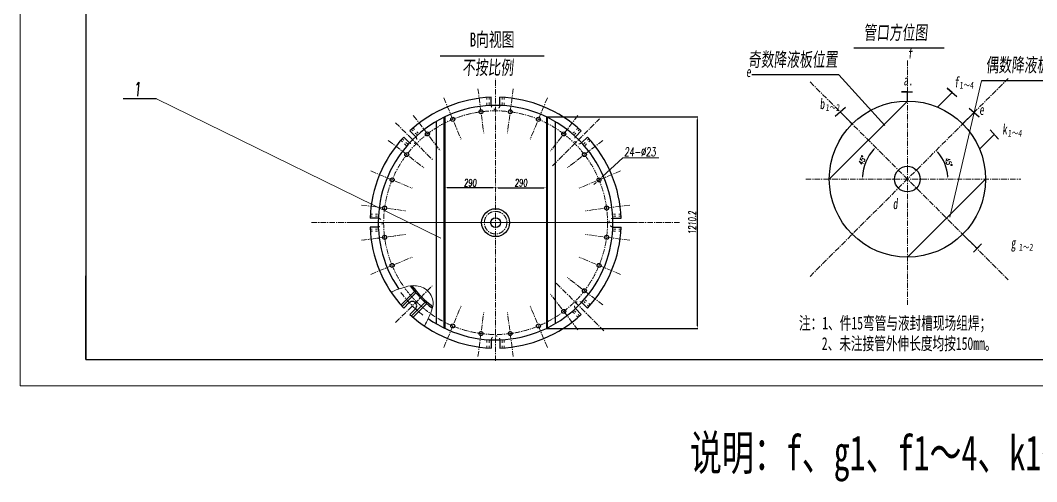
# Model space of a CAD drawing. Header units: millimetres. Extents: x 21194 to 30104, y -10888 to 2261.
# Drawn here: x 21194 to 27004, y -10888 to -8247 of the extents above; entities that cross this region are included whole.
import ezdxf

# ---------------------------------------------------------------- set-up
doc = ezdxf.new("R2010")
doc.units = ezdxf.units.MM
doc.linetypes.add('ACAD_ISO03W100', pattern=[30, 12, -18])
doc.linetypes.add('CENTER', pattern=[50.8, 31.75, -6.35, 6.35, -6.35])
doc.layers.get('0').update_dxf_attribs({"lineweight": 30})
doc.layers.add('01', color=7, linetype='Continuous')
for name, color, linetype, lineweight in [('中心线', 1, 'CENTER', 9), ('标注线', 3, 'Continuous', 15), ('细实线', 4, 'Continuous', 9), ('虚线', 6, 'ACAD_ISO03W100', 9)]:
    doc.layers.add(name, color=color, linetype=linetype, lineweight=lineweight)
doc.styles.get("Standard").update_dxf_attribs({"font": 'SIMFANG.TTF', "width": 0.67, "oblique": 5, "height": 7})
doc.styles.add('细斜', font='romans.shx', dxfattribs={"width": 0.67, "oblique": 5})
doc.dimstyles.new('ISO-25', dxfattribs={"dimscale": 2.8, "dimtxt": 10, "dimasz": 5, "dimexe": 1.25, "dimexo": 0, "dimgap": 3, "dimtad": 1, "dimdec": 1, "dimdsep": 46, "dimtxsty": '细斜', "dimcen": 2.5, "dimadec": 0, "dimazin": 0, "dimtfac": 1, "dimtdec": 1, "dimtmove": 1, "dimatfit": 1, "dimfxl": 0, "dimarcsym": 0})

# ---------------------------------------------------------------- blocks, each defined once
blk = doc.blocks.new('*D72')
at = {"layer": 'Defpoints', "color": 0}
for p in [(24201, -8800), (24201, -10010.2), (25064.1, -10010.2)]:
    blk.add_point(p, dxfattribs=at)
at = {"layer": '标注线', "color": 0, "lineweight": -2}
for p, q in [((24201, -8800), (25067.6, -8800)), ((25064.1, -8814), (25064.1, -9996.2)), ((24201, -10010.2), (25067.6, -10010.2))]:
    blk.add_line(p, q, dxfattribs=at)
at = {"layer": '标注线', "color": 0}
for points in [[(25061.8, -8814), (25066.5, -8814), (25064.1, -8800)], [(25061.8, -9996.2), (25066.5, -9996.2), (25064.1, -10010.2)]]:
    blk.add_solid(points, dxfattribs=at)
at = {"layer": '标注线', "color": 0, "insert": (25034.7, -9405.1), "char_height": 42, "attachment_point": 5, "rotation": 90, "style": '细斜'}
blk.add_mtext('1210.2', dxfattribs=at)
blk = doc.blocks.new('*D15')
at = {"layer": 'Defpoints', "color": 0}
for p in [(23621, -9024.9), (23621, -9205.7), (23911, -9205.8)]:
    blk.add_point(p, dxfattribs=at)
at = {"layer": '标注线', "color": 0, "lineweight": -2}
for p, q in [((23621, -9024.9), (23621, -9209.2)), ((23897, -9205.7), (23635, -9205.7)), ((23911, -9205.8), (23911, -9202.2))]:
    blk.add_line(p, q, dxfattribs=at)
at = {"layer": '标注线', "color": 0}
for points in [[(23635, -9203.3), (23635, -9208), (23621, -9205.7)], [(23897, -9203.3), (23897, -9208), (23911, -9205.7)]]:
    blk.add_solid(points, dxfattribs=at)
at = {"layer": '标注线', "color": 0, "insert": (23766, -9176.3), "char_height": 42, "attachment_point": 5, "style": '细斜'}
blk.add_mtext('290', dxfattribs=at)
blk = doc.blocks.new('*D14')
at = {"layer": 'Defpoints', "color": 0}
for p in [(24201, -9024.9), (23911, -9205.8), (24201, -9205.8)]:
    blk.add_point(p, dxfattribs=at)
at = {"layer": '标注线', "color": 0, "lineweight": -2}
for p, q in [((24201, -9024.9), (24201, -9209.3)), ((23911, -9205.8), (23911, -9209.3)), ((23925, -9205.8), (24187, -9205.8))]:
    blk.add_line(p, q, dxfattribs=at)
at = {"layer": '标注线', "color": 0}
for points in [[(23925, -9203.5), (23925, -9208.1), (23911, -9205.8)], [(24187, -9203.5), (24187, -9208.1), (24201, -9205.8)]]:
    blk.add_solid(points, dxfattribs=at)
at = {"layer": '标注线', "color": 0, "insert": (24056, -9176.4), "char_height": 42, "attachment_point": 5, "style": '细斜'}
blk.add_mtext('290', dxfattribs=at)
blk = doc.blocks.new('*D93')
at = {"layer": 'Defpoints', "color": 0}
for p in [(26841.5, -8579.6), (26488.7, -9096), (25683.6, -9155.9), (26913.6, -9155.9), (25708.4, -9712.7)]:
    blk.add_point(p, dxfattribs=at)
at = {"layer": '标注线', "color": 0, "lineweight": -2}
blk.add_arc((26265.2, -9155.9), 231.4, 3.46716, 41.53284, dxfattribs=at)
at = {"layer": '标注线', "color": 0}
for points in [[(26436.7, -9004), (26440.1, -9000.8), (26428.8, -8992.2)], [(26498.5, -9141.8), (26493.8, -9141.9), (26496.6, -9155.9)]]:
    blk.add_solid(points, dxfattribs=at)
at = {"layer": '标注线', "color": 0, "insert": (26499.7, -9058.7), "char_height": 28, "attachment_point": 5, "rotation": 292.5, "style": '细斜'}
blk.add_mtext('45°', dxfattribs=at)
blk = doc.blocks.new('*D94')
at = {"layer": 'Defpoints', "color": 0}
for p in [(25708.4, -8599), (26042.4, -9027.2), (25683.6, -9155.9), (26913.6, -9155.9), (26841.5, -9732.1)]:
    blk.add_point(p, dxfattribs=at)
at = {"layer": '标注线', "color": 0, "lineweight": -2}
blk.add_arc((26265.2, -9155.9), 257.3, 138.11769, 176.88231, dxfattribs=at)
at = {"layer": '标注线', "color": 0}
for points in [[(26071.9, -8982.5), (26075.3, -8985.7), (26083.3, -8973.9)], [(26010.6, -9141.9), (26005.9, -9141.8), (26007.9, -9155.9)]]:
    blk.add_solid(points, dxfattribs=at)
at = {"layer": '标注线', "color": 0, "insert": (26006.8, -9048.8), "char_height": 28, "attachment_point": 5, "rotation": 67.5, "style": '细斜'}
blk.add_mtext('45°', dxfattribs=at)

msp = doc.modelspace()

# ---------------------------------------------------------------- linework, layer by layer
for p, q in [((25958.87, -8403.74), (26475.38, -8403.74)), ((23594.37, -8450.35), (24187.91, -8450.35)), ((25873.11, -8558.9), (25375.93, -8558.9)), ((27233.81, -8593.42), (26688.16, -8593.42)), ((23886, -8732.57), (23886, -8687.54)), ((23935.99, -8732.57), (23935.99, -8687.54)), ((23570.97, -8826.64), (23570.97, -9983.58)), ((23615.97, -8802.44), (23615.97, -10007.77)), ((23620.97, -8800.02), (23620.97, -10010.19)), ((24201.01, -8800.02), (24201.01, -10010.19)), ((24206.01, -8802.44), (24206.01, -10007.77)), ((24251.01, -8826.64), (24251.01, -9983.58)), ((23453.11, -8911.88), (23421.27, -8880.04)), ((24368.87, -8911.88), (24400.71, -8880.04)), ((23417.76, -8947.23), (23385.92, -8915.39)), ((24404.22, -8947.23), (24436.06, -8915.39)), ((23238.46, -9380.11), (23193.43, -9380.11)), ((24583.53, -9380.11), (24628.56, -9380.11)), ((23238.46, -9430.1), (23193.43, -9430.1)), ((24583.53, -9430.1), (24628.56, -9430.1)), ((21568.92, -10189.14), (21568.92, -9709.14)), ((23369.5, -9876.6), (23447.5, -9798.6)), ((23377.47, -9885.6), (23455.37, -9807.69)), ((23417.76, -9862.99), (23385.92, -9894.83)), ((23430.5, -9938.63), (23508.41, -9860.73)), ((23439.5, -9946.6), (23517.5, -9868.6)), ((24404.22, -9862.99), (24436.06, -9894.83)), ((23453.11, -9898.34), (23421.27, -9930.18)), ((24368.87, -9898.34), (24400.71, -9930.18)), ((23886, -10077.64), (23886, -10122.67)), ((23935.99, -10077.64), (23935.99, -10122.67)), ((21568.92, -10189.14), (22768.92, -10189.14))]:
    msp.add_line(p, q)
msp.add_lwpolyline([(29953.92, 2110.86), (21568.92, 2110.86), (21568.92, -10189.14), (29953.92, -10189.14)], close=True)
for centre, radius in [((23827.45, -8770.58), 11.5), ((23994.53, -8770.58), 11.5), ((23666.07, -8813.82), 11.5), ((24155.91, -8813.82), 11.5), ((23521.38, -8897.36), 11.5), ((24300.6, -8897.36), 11.5), ((23403.25, -9015.5), 11.5), ((24418.74, -9015.5), 11.5), ((23319.71, -9160.19), 11.5), ((24502.27, -9160.19), 11.5), ((23276.47, -9321.57), 11.5), ((23910.99, -9405.11), 80), ((24545.52, -9321.57), 11.5), ((23910.99, -9405.11), 28.5), ((23276.47, -9488.64), 11.5), ((24545.52, -9488.64), 11.5), ((23319.71, -9650.02), 11.5), ((24502.27, -9650.02), 11.5), ((24418.74, -9794.71), 11.5), ((24300.6, -9912.85), 11.5), ((23666.07, -9996.39), 11.5), ((24155.91, -9996.39), 11.5), ((23827.45, -10039.63), 11.5), ((23994.53, -10039.63), 11.5)]:
    msp.add_circle(centre, radius)
for centre, radius, start, end in [((23910.99, -9405.11), 718, 91.995037, 133.004963), ((23910.99, -9405.11), 718, 46.995037, 88.004963), ((23910.99, -9405.11), 671, 234.923768, 214.472657), ((23910.99, -9405.11), 718, 136.995037, 178.004963), ((23910.99, -9405.11), 718, 1.995037, 43.004963), ((23910.99, -9405.11), 718, 181.995037, 223.004963), ((23910.99, -9405.11), 718, 316.995037, 358.004963), ((23910.99, -9405.11), 608, 216.512793, 233.539301), ((23910.99, -9405.11), 600, 216.956564, 233.201678), ((23435.11, -9880.99), 25, 313.935753, 136.064247), ((23910.99, -9405.11), 718, 226.995037, 268.004963), ((23910.99, -9405.11), 718, 271.995037, 313.004963)]:
    msp.add_arc(centre, radius, start, end)
at = {"layer": '01'}
for p, q in [((26265.21, -8655.7), (26231.89, -8655.7)), ((26231.89, -8655.7), (26294.07, -8655.7)), ((26265.21, -8709.23), (26265.21, -8655.7)), ((26521.33, -8659.69), (26492.97, -8635.01)), ((26492.97, -8635.01), (26547.21, -8683.14)), ((26265.21, -8709.23), (25818.58, -9155.85)), ((26437.01, -8743.59), (26521.33, -8659.69)), ((25910.71, -8746.45), (25853.05, -8798.15)), ((25881.76, -8772.4), (25949.4, -8840.04)), ((26674.49, -8800.76), (26617.76, -8751.09)), ((26581.02, -8840.04), (26646.39, -8774.67)), ((26646.39, -8774.67), (26674.49, -8800.76)), ((26786.04, -8928.09), (26737.92, -8873.85)), ((26677.47, -8984.05), (26761.37, -8899.73)), ((26761.37, -8899.73), (26786.04, -8928.09)), ((26711.83, -9155.85), (26265.21, -9602.47)), ((26581.02, -9471.66), (26663.07, -9553.5)), ((26689.03, -9526.16), (26643.05, -9574.93)), ((26663.07, -9553.5), (26689.03, -9526.16))]:
    msp.add_line(p, q, dxfattribs=at)
at = {"layer": '01', "ltscale": 3}
msp.add_line((21972.2, -8695.97), (21782.06, -8695.97), dxfattribs=at)
at = {"layer": '01'}
for radius in [446.62, 73.37]:
    msp.add_circle((26265.21, -9155.85), radius, dxfattribs=at)
at = {"layer": '中心线'}
for p, q in [((26265.21, -8477.82), (26265.21, -9874.54)), ((23910.99, -10196.25), (23910.99, -8581.23)), ((25708.36, -9712.7), (26841.5, -8579.56)), ((25708.36, -8599), (26841.5, -9732.14)), ((23810.09, -8638.7), (23843.52, -8892.61)), ((24011.89, -8638.7), (23978.46, -8892.61)), ((23615.17, -8690.93), (23713.18, -8927.54)), ((24206.81, -8690.93), (24108.81, -8927.54)), ((23440.41, -8791.83), (23596.31, -8995.01)), ((24381.58, -8791.83), (24225.67, -8995.01)), ((24236.98, -9079.12), (24505.62, -8810.48)), ((23339.18, -8833.3), (23552.89, -9047)), ((23297.71, -8934.52), (23500.89, -9090.43)), ((24524.27, -8934.52), (24321.09, -9090.43)), ((23196.81, -9109.28), (23433.42, -9207.29)), ((24625.17, -9109.28), (24388.56, -9207.29)), ((25683.57, -9155.85), (26913.58, -9155.85)), ((23144.58, -9304.21), (23398.5, -9337.64)), ((24677.4, -9304.21), (24423.49, -9337.64)), ((24719.66, -9405.11), (22852.92, -9405.11)), ((24719.66, -9405.11), (23052.9, -9405.11)), ((23076.34, -9405.11), (24719.18, -9405.11)), ((23102.33, -9405.11), (24969.06, -9405.11)), ((23144.58, -9506.01), (23398.5, -9472.58)), ((23379.14, -9475.13), (23156.61, -9504.42)), ((24677.4, -9506.01), (24423.49, -9472.58)), ((23196.81, -9700.93), (23433.42, -9602.92)), ((24625.17, -9700.93), (24388.56, -9602.92)), ((24256.89, -9751), (24530.15, -10024.27)), ((24524.27, -9875.69), (24321.09, -9719.79)), ((23339.18, -9976.92), (23549.2, -9766.9)), ((24381.58, -10018.39), (24225.67, -9815.21)), ((23615.17, -10119.29), (23713.18, -9882.68)), ((23810.09, -10171.52), (23843.52, -9917.6)), ((24011.89, -10171.52), (23978.46, -9917.6)), ((24206.81, -10119.29), (24108.81, -9882.68))]:
    msp.add_line(p, q, dxfattribs=at)
for radius in [640, 64.51]:
    msp.add_circle((23910.99, -9405.11), radius, dxfattribs=at)
msp.add_arc((23910.99, -9405.11), 673, 216.462232, 231.894826, dxfattribs=at)
at = {"layer": '标注线'}
for p, q in [((26136.38, -8848.25), (25873.11, -8558.9)), ((26508.11, -9374.63), (26688.16, -8593.42)), ((24639.03, -9033.85), (24521.01, -9142.89)), ((24843.28, -9033.85), (24639.03, -9033.85)), ((24483.54, -9177.49), (24473.26, -9186.99)), ((24493.83, -9167.99), (24510.72, -9152.39))]:
    msp.add_line(p, q, dxfattribs=at)
at = {"layer": '标注线', "ltscale": 3}
msp.add_line((23598.74, -9493.01), (21972.2, -8695.97), dxfattribs=at)
at = {"layer": '标注线'}
for points in [[(24481.96, -9175.78), (24485.13, -9179.21), (24493.83, -9167.99)], [(24519.42, -9141.17), (24522.59, -9144.6), (24510.72, -9152.39)]]:
    msp.add_solid(points, dxfattribs=at)
at = {"layer": '细实线'}
msp.add_lwpolyline([(21193.92, -10339.14), (30103.92, -10339.14), (30103.92, 2260.86), (21193.92, 2260.86)], close=True, dxfattribs=at)
msp.add_open_spline([(23313.92, -9803.9), (23328.44, -9794.06), (23390.55, -9774.43), (23439.49, -9759.54), (23524.56, -9779.4), (23568.78, -9866), (23529.85, -9943.88), (23513.68, -9979.48), (23504.24, -9996.78)], degree=3, knots=[34.1632657, 34.1632657, 34.1632657, 34.1632657, 82.8094014, 147.95475, 229.0545685, 309.4402634, 405.4717267, 456.6083845, 456.6083845, 456.6083845, 456.6083845], dxfattribs=at)
at = {"layer": '虚线'}
for p, q in [((23861.49, -8688.82), (23861.49, -8735.94)), ((23873.49, -8688.09), (23873.49, -8735.16)), ((23948.49, -8688.09), (23948.49, -8735.16)), ((23960.49, -8688.82), (23960.49, -8735.94)), ((23430.5, -8871.58), (23463.78, -8904.86)), ((23439.5, -8863.61), (23472.82, -8896.93)), ((24382.48, -8863.61), (24349.17, -8896.93)), ((24391.48, -8871.58), (24358.2, -8904.86)), ((23369.5, -8933.61), (23402.81, -8966.93)), ((23377.47, -8924.61), (23410.75, -8957.9)), ((24444.52, -8924.61), (24411.24, -8957.9)), ((24452.49, -8933.61), (24419.17, -8966.93)), ((23193.97, -9367.61), (23241.04, -9367.61)), ((23194.7, -9355.61), (23241.82, -9355.61)), ((24627.28, -9355.61), (24580.16, -9355.61)), ((24628.01, -9367.61), (24580.94, -9367.61)), ((23193.97, -9442.61), (23241.04, -9442.61)), ((23194.7, -9454.61), (23241.82, -9454.61)), ((24627.28, -9454.61), (24580.16, -9454.61)), ((24628.01, -9442.61), (24580.94, -9442.61)), ((24444.52, -9885.6), (24411.24, -9852.32)), ((24452.49, -9876.6), (24419.17, -9843.28)), ((24382.48, -9946.6), (24349.17, -9913.29)), ((24391.48, -9938.63), (24358.2, -9905.35)), ((23861.49, -10121.4), (23861.49, -10074.28)), ((23873.49, -10122.13), (23873.49, -10075.06)), ((23948.49, -10122.13), (23948.49, -10075.06)), ((23960.49, -10121.4), (23960.49, -10074.28))]:
    msp.add_line(p, q, dxfattribs=at)
for centre, start, end in [((23910.99, -8732.11), 178.935753, 1.064247), ((23435.11, -8929.22), 223.935753, 46.064247), ((24386.87, -8929.22), 133.935753, 316.064247), ((23237.99, -9405.11), 268.935753, 91.064247), ((24583.99, -9405.11), 88.935753, 271.064247), ((24386.87, -9880.99), 43.935753, 226.064247), ((23910.99, -10078.11), 358.935753, 181.064247)]:
    msp.add_arc(centre, 25, start, end, dxfattribs=at)

# ---------------------------------------------------------------- texts
at = {"style": '细斜', "oblique": 5, "width": 0.67}
msp.add_text('1', height=80, dxfattribs=at).set_placement((21838.9, -8680.33))
at = {"layer": '标注线', "insert": (24736.84, -9000.31), "char_height": 50, "attachment_point": 5, "style": '细斜'}
msp.add_mtext('24-∅23', dxfattribs=at)
at = {"layer": '细实线', "width": 0.67}
for s, height, p in [('B向视图', 80, (23763.4, -8396.96)), ('注：1、件15弯管与液封槽现场组焊；', 72.9, (25645.2, -10016.4)), (' 2、未注接管外伸长度均按150mm。', 72.9, (25742.61, -10133.15)), ('说明：f、g1、f1～4、k1～4这几个管口相对位置不能动。', 200, (25021.85, -10821.79))]:
    msp.add_text(s, height=height, dxfattribs=at).set_placement(p)
at = {"layer": '细实线', "oblique": 5, "width": 0.67}
for s, height, p in [('f', 60, (26266.93, -8465.86)), ('e', 60, (25343.23, -8571.56)), ('a.', 60, (26242.98, -8619.77)), ('f', 60, (26532.78, -8630.87)), ('1～4', 40, (26562.03, -8638.42)), ('b', 60, (25764.38, -8755.3)), ('1～2', 40, (25796.6, -8766.83)), ('e', 60, (26676.21, -8788.79)), ('k', 60, (26808.12, -8900.49)), ('1～4', 40, (26838.22, -8912.85)), ('d', 60, (26182.24, -9327.22)), ('g', 60, (26857.35, -9551.28)), ('1～2', 40, (26901.55, -9565.85))]:
    msp.add_text(s, height=height, dxfattribs=at).set_placement(p)
at = {"layer": '细实线', "char_height": 80, "attachment_point": 1}
for s, insert in [('管口方位图', (26015.08, -8276.96)), ('奇数降液板位置', (25355.08, -8431.14)), ('不按比例', (23720.64, -8477.08)), ('偶数降液板位置', (26713.12, -8462.17))]:
    msp.add_mtext(s, dxfattribs=dict(at, insert=insert))

# ---------------------------------------------------------------- dimensions: what is measured, and where the dimension line sits
at = {"layer": '标注线'}
for base, line2, picture, middle in [((26488.71, -9095.96), ((25708.36, -9712.7), (26841.5, -8579.56)), '*D93', (26499.68, -9058.73)), ((26042.36, -9027.19), ((25708.36, -8599), (26841.5, -9732.14)), '*D94', (26006.78, -9048.81))]:
    dim = msp.add_angular_dim_2l(base=base, line1=((25683.57, -9155.85), (26913.58, -9155.85)), line2=line2, dimstyle='ISO-25', dxfattribs=at)
    dim.commit()
    dim.dimension.update_dxf_attribs({"geometry": picture, "text_midpoint": middle})
dim = msp.add_linear_dim(base=(25064.15, -10010.19), p1=(24201.01, -8800.02), p2=(24201.01, -10010.19), angle=90, dimstyle='ISO-25', override={"dimtxt": 15}, dxfattribs=at)
dim.commit()
dim.dimension.update_dxf_attribs({"geometry": '*D72', "text_midpoint": (25034.75, -9405.11)})
for base, p2, picture, middle in [((23620.97, -9205.68), (23620.97, -9024.92), '*D15', (23765.98, -9176.28)), ((24201.01, -9205.8), (24201.01, -9024.92), '*D14', (24056, -9176.4))]:
    dim = msp.add_linear_dim(base=base, p1=(23910.99, -9205.8), p2=p2, dimstyle='ISO-25', override={"dimtxt": 15}, dxfattribs=at)
    dim.commit()
    dim.dimension.update_dxf_attribs({"geometry": picture, "text_midpoint": middle})

doc.saveas('drawing.dxf')
